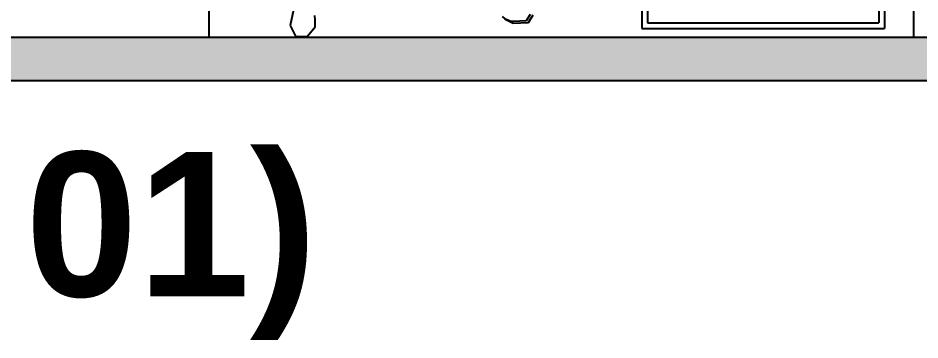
# Model space of a CAD drawing. Extents: x 500 to 638, y 181 to 267.
# Drawn here: x 608.106 to 611.226, y 227.799 to 228.913 of the extents above; entities that cross this region are included whole.
import ezdxf
from ezdxf.enums import TextEntityAlignment as Align

# ---------------------------------------------------------------- set-up
doc = ezdxf.new("R2010")
doc.units = 0
doc.header["$LTSCALE"] = 7
for name, color, linetype in [('ACESSÓRIO', 2, 'CONTINUOUS'), ('ALVENARIA', 7, 'CONTINUOUS'), ('JAPOR', 142, 'CONTINUOUS'), ('TEXTO5', 5, 'CONTINUOUS')]:
    doc.layers.add(name, color=color, linetype=linetype)
doc.styles.add('SANSSERIFBOLD', font='sasb____.pfb')

# ---------------------------------------------------------------- blocks, each defined once
blk = doc.blocks.new('A$C4C096A11')
at = {"layer": 'ACESSÓRIO'}
for p, q in [((0.1352, 0.108), (0.1208, 0.0379)), ((0.2066, 0.0559), (0.2063, 0.0725)), ((0.8537, 0.0688), (0.8621, 0.0618)), ((0.938, 0.0545), (0.9524, 0.0762)), ((0.9452, 0.0474), (0.9612, 0.0742)), ((0.1208, 0.0379), (0.1388, 0.0004)), ((0.179, 0), (0.2071, 0.0324)), ((0.2071, 0.0324), (0.2066, 0.0559)), ((0.8621, 0.0618), (0.881, 0.0541)), ((0.8896, 0.0458), (0.8642, 0.0587)), ((0.881, 0.0541), (0.8917, 0.0527)), ((0.8896, 0.0458), (0.9452, 0.0474)), ((0.8917, 0.0527), (0.938, 0.0545)), ((0.1388, 0.0004), (0.179, 0))]:
    blk.add_line(p, q, dxfattribs=at)

msp = doc.modelspace()

# ---------------------------------------------------------------- hatches: boundary and pattern name
at = {"layer": 'ALVENARIA'}
msp.add_hatch(color=256, dxfattribs=at).paths.add_polyline_path([(597.7559, 228.8463), (597.7559, 228.6963), (612.2013, 228.6963), (612.2013, 228.8463)])

# ---------------------------------------------------------------- linework, layer by layer
for p, q in [((611.2034, 233.759), (611.2034, 228.8463)), ((608.7659, 231.7577), (608.7659, 228.8463)), ((597.7559, 228.8463), (612.2013, 228.8463)), ((597.7559, 228.6963), (612.2013, 228.6963))]:
    msp.add_line(p, q, dxfattribs=at)
at = {"layer": 'JAPOR', "linetype": 'Continuous'}
for p, q in [((610.2634, 230.9963), (610.2634, 228.8763)), ((610.2834, 230.9763), (610.2834, 228.8963)), ((611.0834, 230.9763), (611.0834, 228.8963)), ((611.1034, 230.9963), (611.1034, 228.8763)), ((610.2834, 228.8963), (611.0834, 228.8963)), ((610.2634, 228.8763), (611.1034, 228.8763))]:
    msp.add_line(p, q, dxfattribs=at)

# ---------------------------------------------------------------- block references
at = {"layer": 'ACESSÓRIO'}
msp.add_blockref('A$C4C096A11', (608.9266, 228.8497), dxfattribs=at)

# ---------------------------------------------------------------- texts
at = {"layer": 'TEXTO5', "style": 'SANSSERIFBOLD'}
msp.add_text('FACHADA FRONTAL ( VISTA 01)', height=0.5, dxfattribs=at).set_placement((609.1404, 227.9495), align=Align.RIGHT)

doc.saveas('drawing.dxf')
